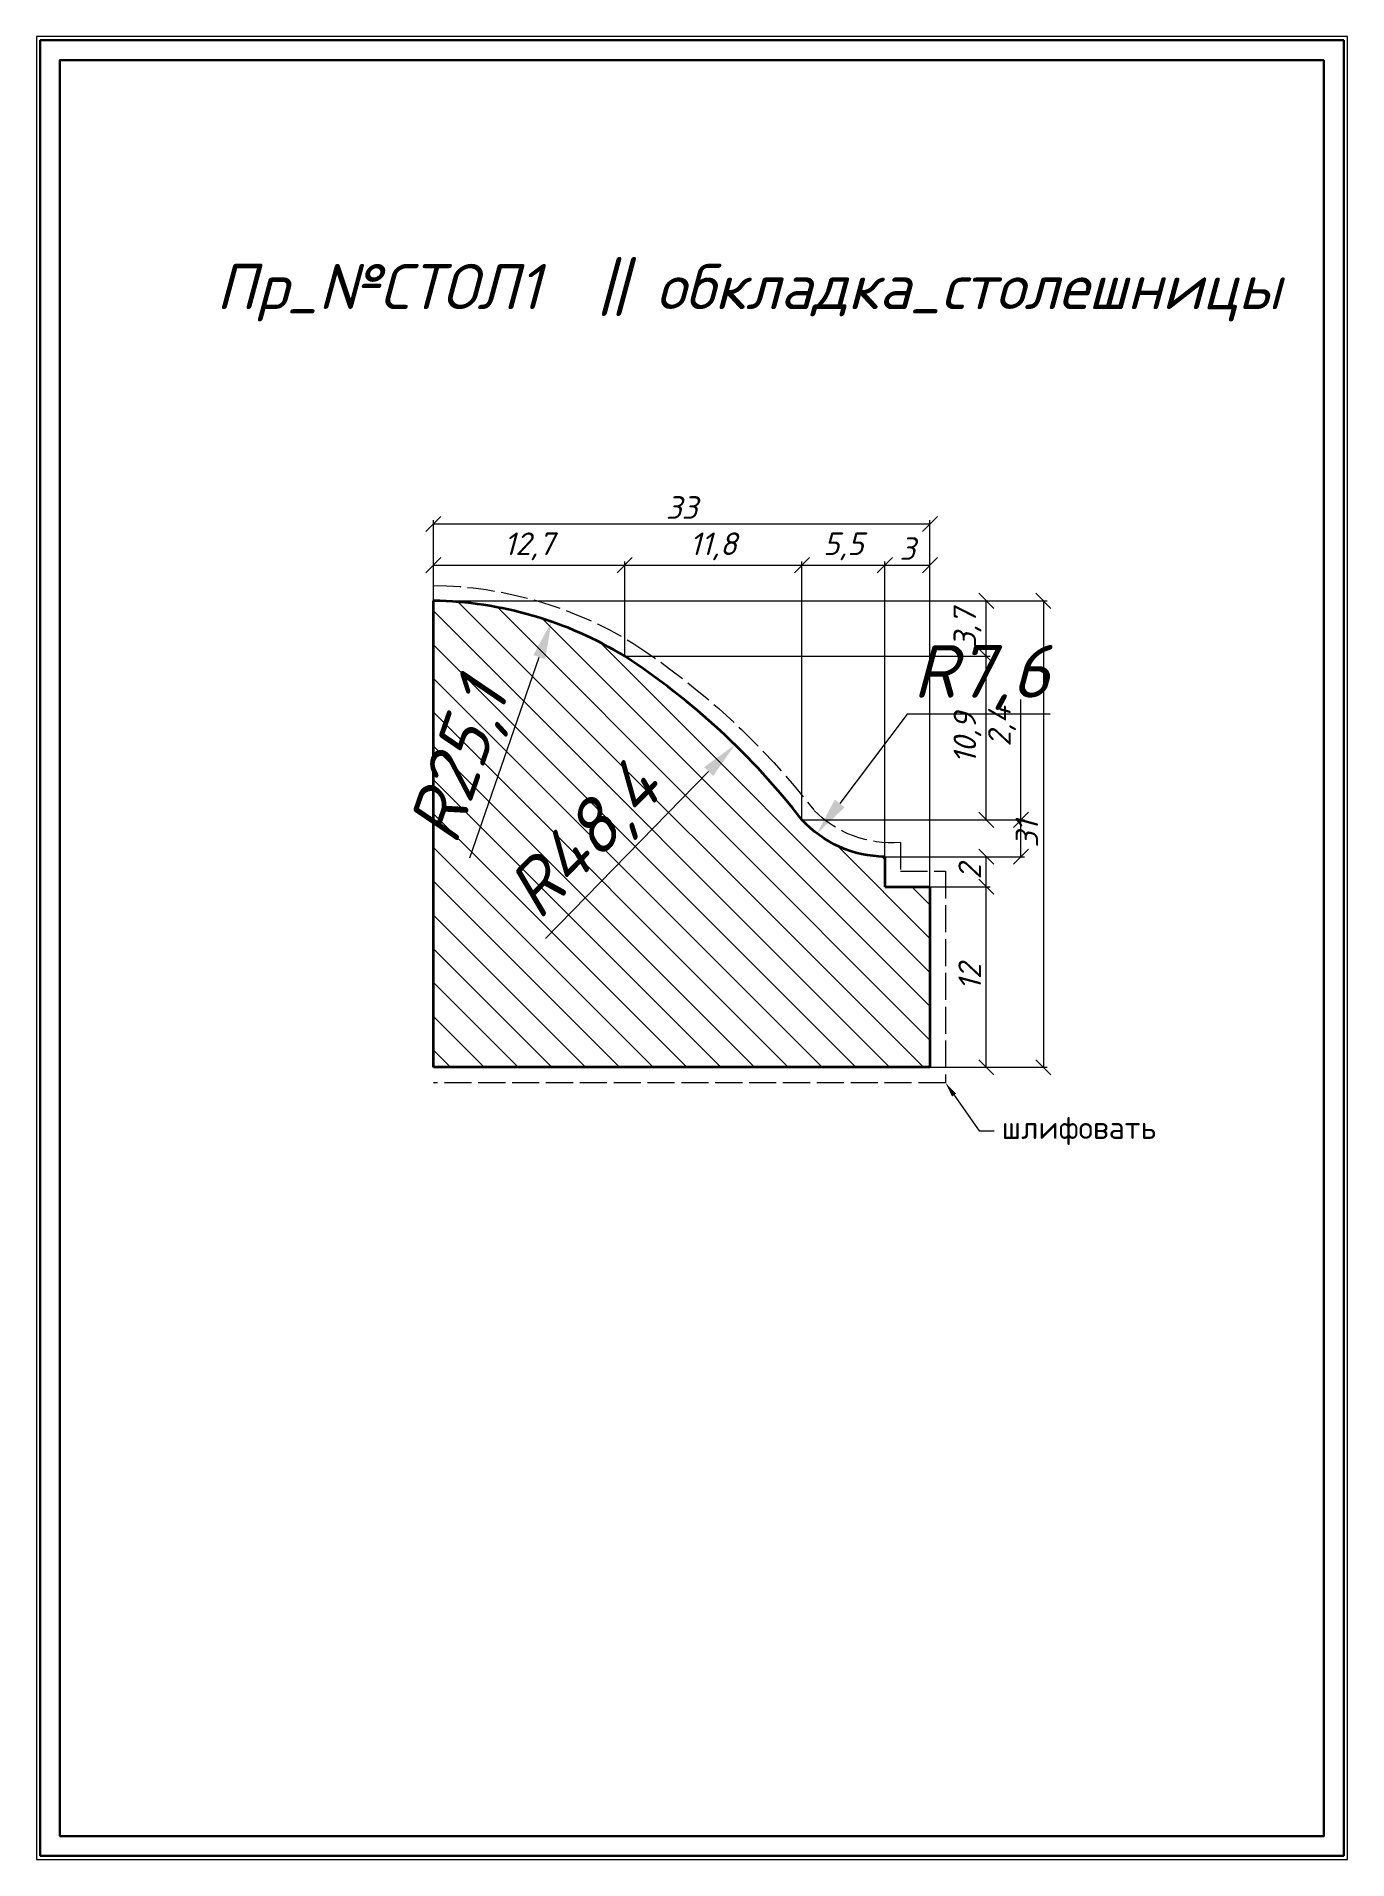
# Model space of a CAD drawing. Header units: millimetres. Extents: x 11464 to 11552, y -125 to -4.
import ezdxf
from ezdxf import colors
from ezdxf.entities.mleader import LeaderData, LeaderLine
from ezdxf.math import Vec2, Vec3

# ---------------------------------------------------------------- set-up
doc = ezdxf.new("R2010")
doc.units = ezdxf.units.MM
doc.linetypes.add('ACAD_ISO02W100', pattern=[15, 12, -3])
doc.layers.get('0').update_dxf_attribs({"lineweight": 13})
for name, color, linetype, lineweight in [('профили', 1, 'Continuous', 35), ('служебный слой ЛИНИИ ПУНКТИРНЫЕ', 7, 'ACAD_ISO02W100', 13), ('служебный слой НАДПИСИ', 7, 'Continuous', 13), ('служебный слой РАЗМЕРЫ', 7, 'Continuous', 9), ('служебный слой ШТАМП', 7, 'Continuous', 30), ('служебный слой ШТРИХОВКА', 7, 'Continuous', 5)]:
    doc.layers.add(name, color=color, linetype=linetype, lineweight=lineweight)
doc.styles.add('ЕСКД', font='isocpeur.ttf', dxfattribs={"oblique": 15})
doc.styles.add('ЕСКД штамп_текст', font='isocpeur.ttf')
doc.dimstyles.new('ЕСКД', dxfattribs={"dimtxt": 3.5, "dimasz": 2.5, "dimexe": 0.25, "dimexo": 0, "dimgap": 0.35, "dimtad": 1, "dimdec": 1, "dimzin": 9, "dimtxsty": 'ЕСКД', "dimblk": 'OBLIQUE', "dimcen": 0, "dimclrd": 256, "dimclre": 256, "dimclrt": 256, "dimadec": 1, "dimazin": 0, "dimtfac": 1, "dimtdec": 1, "dimtmove": 0, "dimatfit": 3, "dimldrblk": 'DOTSMALL', "dimfxl": 1, "dimlwd": -1, "dimlwe": -1, "dimarcsym": 0})
doc.dimstyles.new('ЕСКД$4', dxfattribs={"dimtxt": 3.5, "dimasz": 2.5, "dimexe": 0.25, "dimexo": 0, "dimgap": 0.35, "dimtad": 1, "dimtoh": 1, "dimdec": 1, "dimzin": 9, "dimtxsty": 'ЕСКД', "dimblk1": 'OBLIQUE', "dimsah": 1, "dimcen": 0, "dimse1": 1, "dimclrd": 256, "dimclre": 256, "dimclrt": 256, "dimadec": 1, "dimazin": 0, "dimtfac": 1, "dimtdec": 1, "dimtofl": 0, "dimtmove": 0, "dimatfit": 3, "dimldrblk": 'DOTSMALL', "dimfxl": 1, "dimlwd": -1, "dimlwe": -1, "dimarcsym": 2})

# ---------------------------------------------------------------- blocks, each defined once
blk = doc.blocks.new('*D16')
at = {"layer": 'Defpoints', "color": 0, "transparency": 16777216}
for p in [(11520.87, -51.02, 27.56), (11516.29, -57.08, 27.56)]:
    blk.add_point(p, dxfattribs=at)
at = {"layer": 'служебный слой РАЗМЕРЫ', "transparency": 16777216}
for p, q in [((11522.28, -49.16), (11517.8, -55.09)), ((11531.79, -49.16), (11522.28, -49.16))]:
    blk.add_line(p, q, dxfattribs=at)
blk.add_solid([(11517.47, -54.83), (11518.13, -55.34), (11516.29, -57.08)], dxfattribs=at)
at = {"layer": 'служебный слой РАЗМЕРЫ', "transparency": 16777216, "insert": (11527.21, -46.71), "char_height": 3.5, "attachment_point": 5, "style": 'ЕСКД'}
blk.add_mtext('R7,6', dxfattribs=at)
blk = doc.blocks.new('_DotSmall')
at = {"color": 0, "linetype": 'ByBlock', "lineweight": -3, "const_width": 0.5}
blk.add_lwpolyline([(-0.0625, 0, 1), (0.0625, 0, 1)], format="xyb", close=True, dxfattribs=at)
blk = doc.blocks.new('_OBLIQUE')
at = {"color": 0, "linetype": 'ByBlock'}
blk.add_line((-0.5, -0.5), (0.5, 0.5), dxfattribs=at)
blk = doc.blocks.new('*D15')
at = {"layer": 'Defpoints', "color": 0, "transparency": 16777216}
for p in [(11510.84, -51.18, 27.56), (11477.05, -85.76, 27.56)]:
    blk.add_point(p, dxfattribs=at)
at = {"layer": 'служебный слой РАЗМЕРЫ', "transparency": 16777216}
blk.add_line((11498.25, -64.06), (11509.09, -52.97), dxfattribs=at)
blk.add_solid([(11508.79, -52.67), (11509.39, -53.26), (11510.84, -51.18)], dxfattribs=at)
at = {"layer": 'служебный слой РАЗМЕРЫ', "transparency": 16777216, "insert": (11501.05, -57.7), "char_height": 3.5, "attachment_point": 5, "rotation": 45.6652, "style": 'ЕСКД'}
blk.add_mtext('R48,4', dxfattribs=at)
blk = doc.blocks.new('*D14')
at = {"layer": 'Defpoints', "color": 0, "transparency": 16777216}
for p in [(11498.65, -43, 27.56), (11490.41, -66.75, 27.56)]:
    blk.add_point(p, dxfattribs=at)
at = {"layer": 'служебный слой РАЗМЕРЫ', "transparency": 16777216}
blk.add_line((11493.21, -58.7), (11497.83, -45.36), dxfattribs=at)
blk.add_solid([(11497.44, -45.23), (11498.23, -45.5), (11498.65, -43)], dxfattribs=at)
at = {"layer": 'служебный слой РАЗМЕРЫ', "transparency": 16777216, "insert": (11492.8, -52.41), "char_height": 3.5, "attachment_point": 5, "rotation": 70.8621, "style": 'ЕСКД'}
blk.add_mtext('R25,1', dxfattribs=at)
blk = doc.blocks.new('*D13')
at = {"layer": 'Defpoints', "color": 0, "transparency": 16777216}
for p in [(11490.8, -41.62), (11523.8, -72.61), (11531.34, -72.61)]:
    blk.add_point(p, dxfattribs=at)
at = {"layer": 'служебный слой РАЗМЕРЫ', "transparency": 16777216}
for p, q in [((11490.8, -41.62), (11531.59, -41.62)), ((11531.34, -41.62), (11531.34, -72.61)), ((11523.8, -72.61), (11531.59, -72.61))]:
    blk.add_line(p, q, dxfattribs=at)
for p, rotation in [((11531.34, -41.62), 90), ((11531.34, -72.61), 270)]:
    blk.add_blockref('_OBLIQUE', p, dxfattribs=dict(at, rotation=rotation))
at = {"layer": 'служебный слой РАЗМЕРЫ', "transparency": 16777216, "insert": (11530.24, -57.11), "char_height": 1.5, "attachment_point": 5, "rotation": 90, "style": 'ЕСКД'}
blk.add_mtext('31', dxfattribs=at)
blk = doc.blocks.new('*D12')
at = {"layer": 'Defpoints', "color": 0, "transparency": 16777216}
for p in [(11490.8, -41.62), (11527.54, -41.62), (11503.51, -45.3)]:
    blk.add_point(p, dxfattribs=at)
at = {"layer": 'служебный слой РАЗМЕРЫ', "transparency": 16777216}
for p, q in [((11490.8, -41.62), (11527.79, -41.62)), ((11527.54, -45.3), (11527.54, -41.62)), ((11503.51, -45.3), (11527.79, -45.3))]:
    blk.add_line(p, q, dxfattribs=at)
for p, rotation in [((11527.54, -41.62), 90), ((11527.54, -45.3), 270)]:
    blk.add_blockref('_OBLIQUE', p, dxfattribs=dict(at, rotation=rotation))
at = {"layer": 'служебный слой РАЗМЕРЫ', "transparency": 16777216, "insert": (11526.29, -43.46), "char_height": 1.5, "attachment_point": 5, "rotation": 90, "style": 'ЕСКД'}
blk.add_mtext('3,7', dxfattribs=at)
blk = doc.blocks.new('*D11')
at = {"layer": 'Defpoints', "color": 0, "transparency": 16777216}
for p in [(11503.51, -45.3), (11527.54, -45.3), (11515.29, -56.17)]:
    blk.add_point(p, dxfattribs=at)
at = {"layer": 'служебный слой РАЗМЕРЫ', "transparency": 16777216}
for p, q in [((11503.51, -45.3), (11527.79, -45.3)), ((11527.54, -56.17), (11527.54, -45.3)), ((11515.29, -56.17), (11527.79, -56.17))]:
    blk.add_line(p, q, dxfattribs=at)
for p, rotation in [((11527.54, -45.3), 90), ((11527.54, -56.17), 270)]:
    blk.add_blockref('_OBLIQUE', p, dxfattribs=dict(at, rotation=rotation))
at = {"layer": 'служебный слой РАЗМЕРЫ', "transparency": 16777216, "insert": (11526.29, -50.74), "char_height": 1.5, "attachment_point": 5, "rotation": 90, "style": 'ЕСКД'}
blk.add_mtext('10,9', dxfattribs=at)
blk = doc.blocks.new('*D10')
at = {"layer": 'Defpoints', "color": 0, "transparency": 16777216}
for p in [(11515.29, -56.17), (11529.84, -56.17), (11520.8, -58.62)]:
    blk.add_point(p, dxfattribs=at)
at = {"layer": 'служебный слой РАЗМЕРЫ', "transparency": 16777216}
for p, q in [((11529.84, -56.17), (11529.84, -48.18)), ((11515.29, -56.17), (11530.09, -56.17)), ((11529.84, -58.62), (11529.84, -56.17)), ((11520.8, -58.62), (11530.09, -58.62))]:
    blk.add_line(p, q, dxfattribs=at)
at = {"layer": 'служебный слой РАЗМЕРЫ', "transparency": 16777216, "rotation": 180}
blk.add_blockref('_OBLIQUE', (11529.84, -56.17), dxfattribs=at)
at = {"layer": 'служебный слой РАЗМЕРЫ', "transparency": 16777216}
blk.add_blockref('_OBLIQUE', (11529.84, -58.62), dxfattribs=at)
at = {"layer": 'служебный слой РАЗМЕРЫ', "transparency": 16777216, "insert": (11528.59, -49.97), "char_height": 1.5, "attachment_point": 5, "rotation": 90, "style": 'ЕСКД'}
blk.add_mtext('2,4', dxfattribs=at)
blk = doc.blocks.new('*D9')
at = {"layer": 'Defpoints', "color": 0, "transparency": 16777216}
for p in [(11520.8, -58.62), (11527.54, -58.62), (11523.8, -60.62)]:
    blk.add_point(p, dxfattribs=at)
at = {"layer": 'служебный слой РАЗМЕРЫ', "transparency": 16777216}
for p, q in [((11520.8, -58.62), (11527.79, -58.62)), ((11527.54, -60.62), (11527.54, -58.62)), ((11523.8, -60.62), (11527.79, -60.62))]:
    blk.add_line(p, q, dxfattribs=at)
for p, rotation in [((11527.54, -58.62), 90), ((11527.54, -60.62), 270)]:
    blk.add_blockref('_OBLIQUE', p, dxfattribs=dict(at, rotation=rotation))
at = {"layer": 'служебный слой РАЗМЕРЫ', "transparency": 16777216, "insert": (11526.44, -59.62), "char_height": 1.5, "attachment_point": 5, "rotation": 90, "style": 'ЕСКД'}
blk.add_mtext('2', dxfattribs=at)
blk = doc.blocks.new('*D7')
at = {"layer": 'Defpoints', "color": 0, "transparency": 16777216}
for p in [(11490.8, -36.52), (11490.8, -41.56), (11523.8, -60.62)]:
    blk.add_point(p, dxfattribs=at)
at = {"layer": 'служебный слой РАЗМЕРЫ', "transparency": 16777216}
for p, q in [((11490.8, -41.56), (11490.8, -36.27)), ((11523.8, -60.62), (11523.8, -36.27)), ((11523.8, -36.52), (11490.8, -36.52))]:
    blk.add_line(p, q, dxfattribs=at)
at = {"layer": 'служебный слой РАЗМЕРЫ', "transparency": 16777216, "rotation": 180}
blk.add_blockref('_OBLIQUE', (11490.8, -36.52), dxfattribs=at)
at = {"layer": 'служебный слой РАЗМЕРЫ', "transparency": 16777216}
blk.add_blockref('_OBLIQUE', (11523.8, -36.52), dxfattribs=at)
at = {"layer": 'служебный слой РАЗМЕРЫ', "transparency": 16777216, "insert": (11507.3, -35.42), "char_height": 1.5, "attachment_point": 5, "style": 'ЕСКД'}
blk.add_mtext('33', dxfattribs=at)
blk = doc.blocks.new('*D5')
at = {"layer": 'Defpoints', "color": 0, "transparency": 16777216}
for p in [(11520.8, -39.25), (11515.29, -56.17), (11520.8, -58.62)]:
    blk.add_point(p, dxfattribs=at)
at = {"layer": 'служебный слой РАЗМЕРЫ', "transparency": 16777216}
for p, q in [((11515.29, -56.17), (11515.29, -39)), ((11515.29, -39.25), (11520.8, -39.25)), ((11520.8, -58.62), (11520.8, -39))]:
    blk.add_line(p, q, dxfattribs=at)
at = {"layer": 'служебный слой РАЗМЕРЫ', "transparency": 16777216, "rotation": 180}
blk.add_blockref('_OBLIQUE', (11515.29, -39.25), dxfattribs=at)
at = {"layer": 'служебный слой РАЗМЕРЫ', "transparency": 16777216}
blk.add_blockref('_OBLIQUE', (11520.8, -39.25), dxfattribs=at)
at = {"layer": 'служебный слой РАЗМЕРЫ', "transparency": 16777216, "insert": (11518.05, -38), "char_height": 1.5, "attachment_point": 5, "style": 'ЕСКД'}
blk.add_mtext('5,5', dxfattribs=at)
blk = doc.blocks.new('*D4')
at = {"layer": 'Defpoints', "color": 0, "transparency": 16777216}
for p in [(11515.29, -39.25), (11503.51, -45.3), (11515.29, -56.17)]:
    blk.add_point(p, dxfattribs=at)
at = {"layer": 'служебный слой РАЗМЕРЫ', "transparency": 16777216}
for p, q in [((11503.51, -45.3), (11503.51, -39)), ((11503.51, -39.25), (11515.29, -39.25)), ((11515.29, -56.17), (11515.29, -39))]:
    blk.add_line(p, q, dxfattribs=at)
at = {"layer": 'служебный слой РАЗМЕРЫ', "transparency": 16777216, "rotation": 180}
blk.add_blockref('_OBLIQUE', (11503.51, -39.25), dxfattribs=at)
at = {"layer": 'служебный слой РАЗМЕРЫ', "transparency": 16777216}
blk.add_blockref('_OBLIQUE', (11515.29, -39.25), dxfattribs=at)
at = {"layer": 'служебный слой РАЗМЕРЫ', "transparency": 16777216, "insert": (11509.4, -38), "char_height": 1.5, "attachment_point": 5, "style": 'ЕСКД'}
blk.add_mtext('11,8', dxfattribs=at)
blk = doc.blocks.new('*D3')
at = {"layer": 'Defpoints', "color": 0, "transparency": 16777216}
for p in [(11503.51, -39.25), (11490.8, -41.62), (11503.51, -45.3)]:
    blk.add_point(p, dxfattribs=at)
at = {"layer": 'служебный слой РАЗМЕРЫ', "transparency": 16777216}
for p, q in [((11490.8, -41.62), (11490.8, -39)), ((11490.8, -39.25), (11503.51, -39.25)), ((11503.51, -45.3), (11503.51, -39))]:
    blk.add_line(p, q, dxfattribs=at)
at = {"layer": 'служебный слой РАЗМЕРЫ', "transparency": 16777216, "rotation": 180}
blk.add_blockref('_OBLIQUE', (11490.8, -39.25), dxfattribs=at)
at = {"layer": 'служебный слой РАЗМЕРЫ', "transparency": 16777216}
blk.add_blockref('_OBLIQUE', (11503.51, -39.25), dxfattribs=at)
at = {"layer": 'служебный слой РАЗМЕРЫ', "transparency": 16777216, "insert": (11497.16, -38), "char_height": 1.5, "attachment_point": 5, "style": 'ЕСКД'}
blk.add_mtext('12,7', dxfattribs=at)

msp = doc.modelspace()

# ---------------------------------------------------------------- hatches: boundary and pattern name
at = {"layer": 'служебный слой ШТРИХОВКА'}
h = msp.add_hatch(dxfattribs=at)
h.set_pattern_fill('ANSI31', color=256, scale=0.5, angle=90, style=0)
h.set_pattern_definition([(135, (11503.3774, -59.3604), (-1.12253, -1.12253), [])])
h.paths.add_polyline_path([(11515.29, -56.17, 0.083461), (11503.51, -45.3, 0.134003), (11490.8, -41.62), (11490.8, -72.61), (11523.8, -72.61), (11523.8, -60.62), (11520.8, -60.62), (11520.8, -58.62, -0.206836)])
h.paths.add_polyline_path([(11496.62, -49.86), (11498.36, -44.83), (11494.96, -43.65), (11493.22, -48.68)], flags=24)
h.paths.add_polyline_path([(11505.66, -56.95), (11509.8, -52.71), (11507.22, -50.19), (11503.08, -54.43)], flags=24)

# ---------------------------------------------------------------- linework, layer by layer
at = {"layer": 'профили'}
for p, q in [((11490.8, -72.61, 27.56), (11490.8, -41.62, 27.56)), ((11520.8, -58.62, 27.56), (11520.8, -60.62, 27.56)), ((11520.8, -60.62, 27.56), (11523.8, -60.62, 27.56)), ((11523.8, -60.62, 27.56), (11523.8, -72.61, 27.56)), ((11523.8, -72.61, 27.56), (11490.8, -72.61, 27.56))]:
    msp.add_line(p, q, dxfattribs=at)
at = {"layer": 'профили', "extrusion": (2.22045e-16, -1.83697e-16, -1), "elevation": -27.56}
msp.add_lwpolyline([(-11520.8, -58.62, 0.206836), (-11515.29, -56.17, -0.083461), (-11503.51, -45.3, -0.134003), (-11490.8, -41.62)], format="xyb", dxfattribs=at)
at = {"layer": 'служебный слой ЛИНИИ ПУНКТИРНЫЕ', "ltscale": 0.15, "extrusion": (2.22045e-16, -1.83697e-16, -1), "elevation": -55.11}
msp.add_lwpolyline([(-11490.82, -40.59, 0.134158), (-11504.06, -44.43, 0.083304), (-11516.07, -55.51, -0.22525), (-11521.83, -57.67, -0.205136)], format="xyb", dxfattribs=at)
at = {"layer": 'служебный слой ЛИНИИ ПУНКТИРНЫЕ', "ltscale": 0.15, "elevation": 55.11}
msp.add_lwpolyline([(11521.83, -57.67), (11521.83, -59.59), (11524.83, -59.59), (11524.83, -73.64), (11490.8, -73.64)], dxfattribs=at)
at = {"layer": 'служебный слой ШТАМП', "color": 6, "lineweight": 5, "ltscale": 100}
msp.add_lwpolyline([(11551.55, -4.12), (11464.42, -4.12), (11464.42, -125.25), (11551.55, -125.25)], close=True, dxfattribs=at)
at = {"layer": 'служебный слой ШТАМП', "ltscale": 100}
for points in [[(11551.3, -4.37), (11464.67, -4.37), (11464.67, -125), (11551.3, -125)], [(11549.98, -5.69), (11465.98, -5.69), (11465.98, -123.69), (11549.98, -123.69)]]:
    msp.add_lwpolyline(points, close=True, dxfattribs=at)

# ---------------------------------------------------------------- texts
at = {"layer": 'служебный слой НАДПИСИ', "style": 'ЕСКД', "oblique": 15}
msp.add_text('Пр_№СТОЛ1  || обкладка_столешницы', height=3, dxfattribs=at).set_placement((11476.36, -22.24))

# ---------------------------------------------------------------- dimensions: what is measured, and where the dimension line sits
at = {"layer": 'служебный слой РАЗМЕРЫ'}
for base, p1, p2, picture, middle in [((11490.8, -36.52, 27.56), (11523.8, -60.62, 27.56), (11490.8, -41.56, 27.56), '*D7', (11507.3, -35.42, 27.56)), ((11503.51, -39.25, 27.56), (11490.8, -41.62, 27.56), (11503.51, -45.3, 27.56), '*D3', (11497.16, -38, 27.56)), ((11515.29, -39.25, 27.56), (11503.51, -45.3, 27.56), (11515.29, -56.17, 27.56), '*D4', (11509.4, -38, 27.56)), ((11520.8, -39.25, 27.56), (11515.29, -56.17, 27.56), (11520.8, -58.62, 27.56), '*D5', (11518.05, -38, 27.56))]:
    dim = msp.add_linear_dim(base=base, p1=p1, p2=p2, dimstyle='ЕСКД', override={"dimtxt": 1.5, "dimasz": 1}, dxfattribs=at)
    dim.commit()
    dim.dimension.update_dxf_attribs({"geometry": picture, "text_midpoint": middle})
msp.add_linear_dim(base=(11523.8, -39.25, 27.56), p1=(11520.8, -58.62, 27.56), p2=(11523.8, -60.62, 27.56), dimstyle='ЕСКД', override={"dimtxt": 1.5, "dimasz": 1}, dxfattribs=at).render()
for base, p1, p2, picture, middle in [((11531.34, -72.61, 27.56), (11490.8, -41.62, 27.56), (11523.8, -72.61, 27.56), '*D13', (11530.24, -57.11, 27.56)), ((11527.54, -41.62, 27.56), (11503.51, -45.3, 27.56), (11490.8, -41.62, 27.56), '*D12', (11526.29, -43.46, 27.56)), ((11527.54, -45.3, 27.56), (11515.29, -56.17, 27.56), (11503.51, -45.3, 27.56), '*D11', (11526.29, -50.74, 27.56)), ((11527.54, -58.62, 27.56), (11523.8, -60.62, 27.56), (11520.8, -58.62, 27.56), '*D9', (11526.44, -59.62, 27.56))]:
    dim = msp.add_linear_dim(base=base, p1=p1, p2=p2, angle=90, dimstyle='ЕСКД', override={"dimtxt": 1.5, "dimasz": 1}, dxfattribs=at)
    dim.commit()
    dim.dimension.update_dxf_attribs({"geometry": picture, "text_midpoint": middle})
for center, mpoint, picture, middle in [((11490.41, -66.75, 27.56), (11498.65, -43, 27.56), '*D14', (11495.11, -53.21)), ((11520.87, -51.02, 27.56), (11516.29, -57.08, 27.56), '*D16', (11527.21, -49.16)), ((11477.0471, -85.7645, 27.5575), (11510.8397, -51.1779, 27.5575), '*D15', (11502.7984, -59.4081))]:
    dim = msp.add_radius_dim(center=center, mpoint=mpoint, dimstyle='ЕСКД$4', dxfattribs=at)
    dim.commit()
    dim.dimension.update_dxf_attribs({"geometry": picture, "text_midpoint": middle, "dimtype": 132})
dim = msp.add_linear_dim(base=(11529.8359, -56.1737, 27.5575), p1=(11520.8011, -58.6154, 27.5575), p2=(11515.2905, -56.1737, 27.5575), angle=90, dimstyle='ЕСКД', override={"dimtxt": 1.5, "dimasz": 1}, dxfattribs=at)
dim.commit()
dim.dimension.update_dxf_attribs({"geometry": '*D10', "text_midpoint": (11529.8359, -49.9673, 27.5575), "dimtype": 128})
msp.add_linear_dim(base=(11527.54, -60.62, 27.56), p1=(11523.8, -72.61, 27.56), p2=(11523.8, -60.62, 27.56), angle=90, dimstyle='ЕСКД', override={"dimtxt": 1.5, "dimasz": 1}, dxfattribs=at).render()

# ---------------------------------------------------------------- leaders
ml = msp.add_multileader_mtext('Standard', dxfattribs=at)
ml.set_content('\\A1;{\\fISOCPEUR|b1|i0|c204|p34;шлифовать}', color=256, style='ЕСКД штамп_текст')
ml.set_leader_properties(color=256, linetype='ByLayer', lineweight=-1)
ml.build(insert=Vec2(0, 0))
ml.multileader.update_dxf_attribs({"dogleg_length": 1, "arrow_head_size": 1})
ctx = ml.context
ctx.base_point, ctx.char_height, ctx.arrow_head_size, ctx.landing_gap_size, ctx.plane_origin = Vec3(11528.06, -76.84, 55.11), 1.5, 1, 0.5, Vec3(11552.98, -49.68, 55.11)
notes = []
notes.append((ctx, [(1, (1, 1, 0), (11527.06, -76.84, 55.11), (1, 0), 1, [(0, [(11524.83, -73.64, 55.11)], 0, [])])]))
ctx.mtext.insert, ctx.mtext.flow_direction = Vec3(11528.56, -75.87, 55.11), 5
for ctx, leaders in notes:
    for number, flags, end, landing, length, lines in leaders:
        leader = LeaderData()
        leader.index, (leader.has_last_leader_line, leader.has_dogleg_vector, leader.attachment_direction) = number, flags
        leader.last_leader_point, leader.dogleg_vector, leader.dogleg_length = Vec3(end), Vec3(landing), length
        for number, points, colour, breaks in lines:
            line = LeaderLine()
            line.index, line.vertices, line.color, line.breaks = number, Vec3.list(points), colors.encode_raw_color(colour), breaks
            leader.lines.append(line)
        ctx.leaders.append(leader)

doc.saveas('drawing.dxf')
